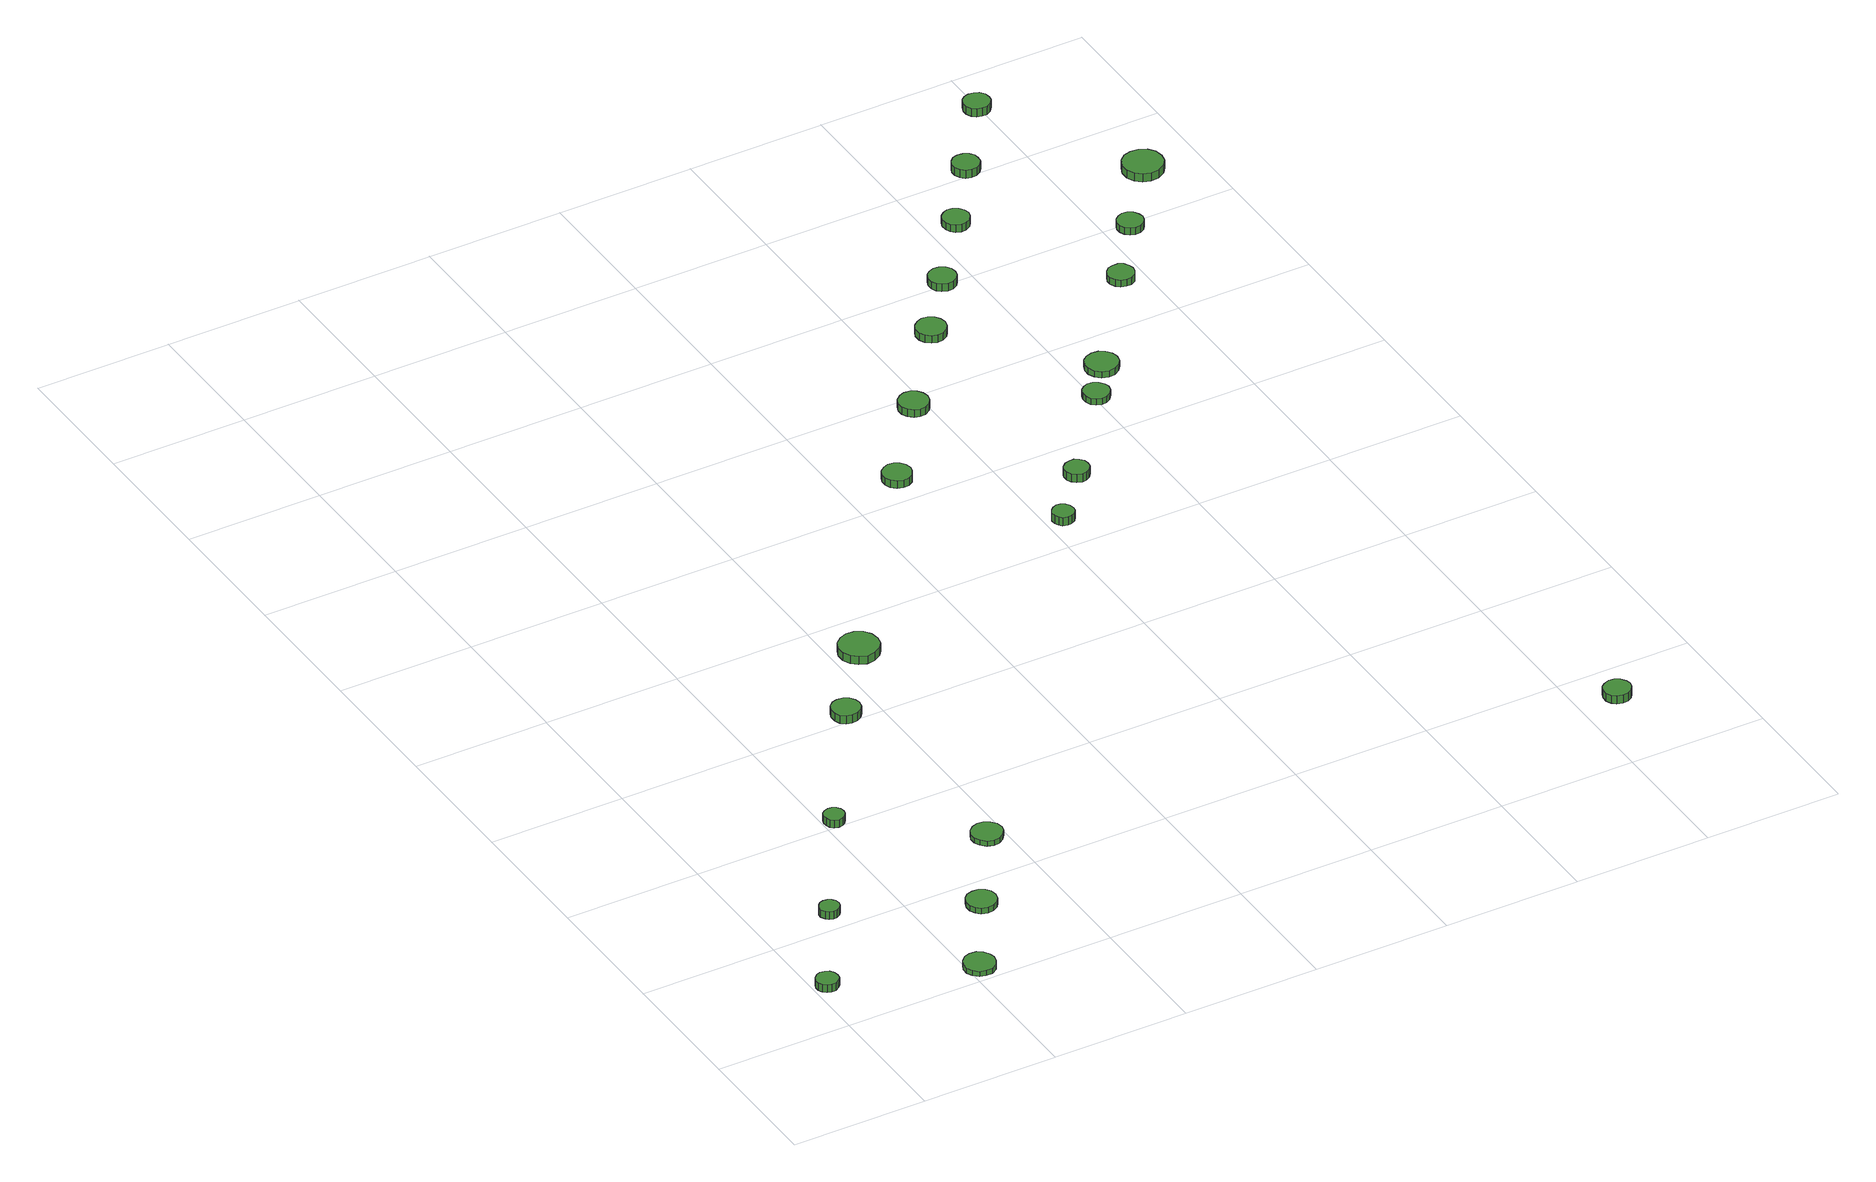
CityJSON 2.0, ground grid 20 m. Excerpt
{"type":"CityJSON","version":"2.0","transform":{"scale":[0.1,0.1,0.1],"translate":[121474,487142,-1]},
"CityObjects":{
"tree1":{"type":"SolitaryVegetationObject","attributes":{"function":"something"},"geometry":[{"type":"MultiSurface","lod":"1","boundaries":[[[0,1,2,3,4,5,6,7,8,9,10,11,12,13,14]],[[15,16,17,18,19,20,21,22,23,24,25,26,27,28,29]],[[0,29,28,1]],[[1,28,27,2]],[[2,27,26,3]],[[3,26,25,4]],[[4,25,24,5]],[[5,24,23,6]],[[6,23,22,7]],[[7,22,21,8]],[[8,21,20,9]],[[9,20,19,10]],[[10,19,18,11]],[[11,18,17,12]],[[12,17,16,13]],[[13,16,15,14]],[[14,15,29,0]]]}]},
"tree2":{"type":"SolitaryVegetationObject","attributes":{"function":"something"},"geometry":[{"type":"MultiSurface","lod":"1","boundaries":[[[30,31,32,33,34,35,36,37,38,39,40,41,42,43,44]],[[45,46,47,48,49,50,51,52,53,54,55,56,57,58,59]],[[30,59,58,31]],[[31,58,57,32]],[[32,57,56,33]],[[33,56,55,34]],[[34,55,54,35]],[[35,54,53,36]],[[36,53,52,37]],[[37,52,51,38]],[[38,51,50,39]],[[39,50,49,40]],[[40,49,48,41]],[[41,48,47,42]],[[42,47,46,43]],[[43,46,45,44]],[[44,45,59,30]]]}]},
"tree3":{"type":"SolitaryVegetationObject","attributes":{"function":"something"},"geometry":[{"type":"MultiSurface","lod":"1","boundaries":[[[60,61,62,63,64,65,66,67,68,69,70,71,72,73,74]],[[75,76,77,78,79,80,81,82,83,84,85,86,87,88,89]],[[60,89,88,61]],[[61,88,87,62]],[[62,87,86,63]],[[63,86,85,64]],[[64,85,84,65]],[[65,84,83,66]],[[66,83,82,67]],[[67,82,81,68]],[[68,81,80,69]],[[69,80,79,70]],[[70,79,78,71]],[[71,78,77,72]],[[72,77,76,73]],[[73,76,75,74]],[[74,75,89,60]]]}]},
"tree4":{"type":"SolitaryVegetationObject","attributes":{"function":"something"},"geometry":[{"type":"MultiSurface","lod":"1","boundaries":[[[90,91,92,93,94,95,96,97,98,99,100,101,102,103,104]],[[105,106,107,108,109,110,111,112,113,114,115,116,117,118,119]],[[90,119,118,91]],[[91,118,117,92]],[[92,117,116,93]],[[93,116,115,94]],[[94,115,114,95]],[[95,114,113,96]],[[96,113,112,97]],[[97,112,111,98]],[[98,111,110,99]],[[99,110,109,100]],[[100,109,108,101]],[[101,108,107,102]],[[102,107,106,103]],[[103,106,105,104]],[[104,105,119,90]]]}]},
"tree5":{"type":"SolitaryVegetationObject","attributes":{"function":"something"},"geometry":[{"type":"MultiSurface","lod":"1","boundaries":[[[120,121,122,123,124,125,126,127,128,129,130,131,132,133,134]],[[135,136,137,138,139,140,141,142,143,144,145,146,147,148,149]],[[120,149,148,121]],[[121,148,147,122]],[[122,147,146,123]],[[123,146,145,124]],[[124,145,144,125]],[[125,144,143,126]],[[126,143,142,127]],[[127,142,141,128]],[[128,141,140,129]],[[129,140,139,130]],[[130,139,138,131]],[[131,138,137,132]],[[132,137,136,133]],[[133,136,135,134]],[[134,135,149,120]]]}]},
"tree6":{"type":"SolitaryVegetationObject","attributes":{"function":"something"},"geometry":[{"type":"MultiSurface","lod":"1","boundaries":[[[150,151,152,153,154,155,156,157,158,159,160,161,162,163,164]],[[165,166,167,168,169,170,171,172,173,174,175,176,177,178,179]],[[150,179,178,151]],[[151,178,177,152]],[[152,177,176,153]],[[153,176,175,154]],[[154,175,174,155]],[[155,174,173,156]],[[156,173,172,157]],[[157,172,171,158]],[[158,171,170,159]],[[159,170,169,160]],[[160,169,168,161]],[[161,168,167,162]],[[162,167,166,163]],[[163,166,165,164]],[[164,165,179,150]]]}]},
"tree7":{"type":"SolitaryVegetationObject","attributes":{"function":"something"},"geometry":[{"type":"MultiSurface","lod":"1","boundaries":[[[180,181,182,183,184,185,186,187,188,189,190,191,192,193,194]],[[195,196,197,198,199,200,201,202,203,204,205,206,207,208,209]],[[180,209,208,181]],[[181,208,207,182]],[[182,207,206,183]],[[183,206,205,184]],[[184,205,204,185]],[[185,204,203,186]],[[186,203,202,187]],[[187,202,201,188]],[[188,201,200,189]],[[189,200,199,190]],[[190,199,198,191]],[[191,198,197,192]],[[192,197,196,193]],[[193,196,195,194]],[[194,195,209,180]]]}]},
"tree8":{"type":"SolitaryVegetationObject","attributes":{"function":"something"},"geometry":[{"type":"MultiSurface","lod":"1","boundaries":[[[210,211,212,213,214,215,216,217,218,219,220,221,222,223,224]],[[225,226,227,228,229,230,231,232,233,234,235,236,237,238,239]],[[210,239,238,211]],[[211,238,237,212]],[[212,237,236,213]],[[213,236,235,214]],[[214,235,234,215]],[[215,234,233,216]],[[216,233,232,217]],[[217,232,231,218]],[[218,231,230,219]],[[219,230,229,220]],[[220,229,228,221]],[[221,228,227,222]],[[222,227,226,223]],[[223,226,225,224]],[[224,225,239,210]]]}]},
"tree9":{"type":"SolitaryVegetationObject","attributes":{"function":"something"},"geometry":[{"type":"MultiSurface","lod":"1","boundaries":[[[240,241,242,243,244,245,246,247,248,249,250,251,252,253,254]],[[255,256,257,258,259,260,261,262,263,264,265,266,267,268,269]],[[240,269,268,241]],[[241,268,267,242]],[[242,267,266,243]],[[243,266,265,244]],[[244,265,264,245]],[[245,264,263,246]],[[246,263,262,247]],[[247,262,261,248]],[[248,261,260,249]],[[249,260,259,250]],[[250,259,258,251]],[[251,258,257,252]],[[252,257,256,253]],[[253,256,255,254]],[[254,255,269,240]]]}]},
"tree10":{"type":"SolitaryVegetationObject","attributes":{"function":"something"},"geometry":[{"type":"MultiSurface","lod":"1","boundaries":[[[270,271,272,273,274,275,276,277,278,279,280,281,282,283,284]],[[285,286,287,288,289,290,291,292,293,294,295,296,297,298,299]],[[270,299,298,271]],[[271,298,297,272]],[[272,297,296,273]],[[273,296,295,274]],[[274,295,294,275]],[[275,294,293,276]],[[276,293,292,277]],[[277,292,291,278]],[[278,291,290,279]],[[279,290,289,280]],[[280,289,288,281]],[[281,288,287,282]],[[282,287,286,283]],[[283,286,285,284]],[[284,285,299,270]]]}]},
"tree11":{"type":"SolitaryVegetationObject","attributes":{"function":"something"},"geometry":[{"type":"MultiSurface","lod":"1","boundaries":[[[300,301,302,303,304,305,306,307,308,309,310,311,312,313,314]],[[315,316,317,318,319,320,321,322,323,324,325,326,327,328,329]],[[300,329,328,301]],[[301,328,327,302]],[[302,327,326,303]],[[303,326,325,304]],[[304,325,324,305]],[[305,324,323,306]],[[306,323,322,307]],[[307,322,321,308]],[[308,321,320,309]],[[309,320,319,310]],[[310,319,318,311]],[[311,318,317,312]],[[312,317,316,313]],[[313,316,315,314]],[[314,315,329,300]]]}]},
"tree12":{"type":"SolitaryVegetationObject","attributes":{"function":"something"},"geometry":[{"type":"MultiSurface","lod":"1","boundaries":[[[330,331,332,333,334,335,336,337,338,339,340,341,342,343,344]],[[345,346,347,348,349,350,351,352,353,354,355,356,357,358,359]],[[330,359,358,331]],[[331,358,357,332]],[[332,357,356,333]],[[333,356,355,334]],[[334,355,354,335]],[[335,354,353,336]],[[336,353,352,337]],[[337,352,351,338]],[[338,351,350,339]],[[339,350,349,340]],[[340,349,348,341]],[[341,348,347,342]],[[342,347,346,343]],[[343,346,345,344]],[[344,345,359,330]]]}]},
"tree13":{"type":"SolitaryVegetationObject","attributes":{"function":"something"},"geometry":[{"type":"MultiSurface","lod":"1","boundaries":[[[360,361,362,363,364,365,366,367,368,369,370,371,372,373,374]],[[375,376,377,378,379,380,381,382,383,384,385,386,387,388,389]],[[360,389,388,361]],[[361,388,387,362]],[[362,387,386,363]],[[363,386,385,364]],[[364,385,384,365]],[[365,384,383,366]],[[366,383,382,367]],[[367,382,381,368]],[[368,381,380,369]],[[369,380,379,370]],[[370,379,378,371]],[[371,378,377,372]],[[372,377,376,373]],[[373,376,375,374]],[[374,375,389,360]]]}]},
"tree14":{"type":"SolitaryVegetationObject","attributes":{"function":"something"},"geometry":[{"type":"MultiSurface","lod":"1","boundaries":[[[390,391,392,393,394,395,396,397,398,399,400,401,402,403,404]],[[405,406,407,408,409,410,411,412,413,414,415,416,417,418,419]],[[390,419,418,391]],[[391,418,417,392]],[[392,417,416,393]],[[393,416,415,394]],[[394,415,414,395]],[[395,414,413,396]],[[396,413,412,397]],[[397,412,411,398]],[[398,411,410,399]],[[399,410,409,400]],[[400,409,408,401]],[[401,408,407,402]],[[402,407,406,403]],[[403,406,405,404]],[[404,405,419,390]]]}]},
"tree15":{"type":"SolitaryVegetationObject","attributes":{"function":"something"},"geometry":[{"type":"MultiSurface","lod":"1","boundaries":[[[420,421,422,423,424,425,426,427,428,429,430,431,432,433,434]],[[435,436,437,438,439,440,441,442,443,444,445,446,447,448,449]],[[420,449,448,421]],[[421,448,447,422]],[[422,447,446,423]],[[423,446,445,424]],[[424,445,444,425]],[[425,444,443,426]],[[426,443,442,427]],[[427,442,441,428]],[[428,441,440,429]],[[429,440,439,430]],[[430,439,438,431]],[[431,438,437,432]],[[432,437,436,433]],[[433,436,435,434]],[[434,435,449,420]]]}]},
"tree16":{"type":"SolitaryVegetationObject","attributes":{"function":"something"},"geometry":[{"type":"MultiSurface","lod":"1","boundaries":[[[450,451,452,453,454,455,456,457,458,459,460,461,462,463,464]],[[465,466,467,468,469,470,471,472,473,474,475,476,477,478,479]],[[450,479,478,451]],[[451,478,477,452]],[[452,477,476,453]],[[453,476,475,454]],[[454,475,474,455]],[[455,474,473,456]],[[456,473,472,457]],[[457,472,471,458]],[[458,471,470,459]],[[459,470,469,460]],[[460,469,468,461]],[[461,468,467,462]],[[462,467,466,463]],[[463,466,465,464]],[[464,465,479,450]]]}]},
"tree17":{"type":"SolitaryVegetationObject","attributes":{"function":"something"},"geometry":[{"type":"MultiSurface","lod":"1","boundaries":[[[480,481,482,483,484,485,486,487,488,489,490,491,492,493,494]],[[495,496,497,498,499,500,501,502,503,504,505,506,507,508,509]],[[480,509,508,481]],[[481,508,507,482]],[[482,507,506,483]],[[483,506,505,484]],[[484,505,504,485]],[[485,504,503,486]],[[486,503,502,487]],[[487,502,501,488]],[[488,501,500,489]],[[489,500,499,490]],[[490,499,498,491]],[[491,498,497,492]],[[492,497,496,493]],[[493,496,495,494]],[[494,495,509,480]]]}]},
"tree18":{"type":"SolitaryVegetationObject","attributes":{"function":"something"},"geometry":[{"type":"MultiSurface","lod":"1","boundaries":[[[510,511,512,513,514,515,516,517,518,519,520,521,522,523,524]],[[525,526,527,528,529,530,531,532,533,534,535,536,537,538,539]],[[510,539,538,511]],[[511,538,537,512]],[[512,537,536,513]],[[513,536,535,514]],[[514,535,534,515]],[[515,534,533,516]],[[516,533,532,517]],[[517,532,531,518]],[[518,531,530,519]],[[519,530,529,520]],[[520,529,528,521]],[[521,528,527,522]],[[522,527,526,523]],[[523,526,525,524]],[[524,525,539,510]]]}]},
"tree19":{"type":"SolitaryVegetationObject","attributes":{"function":"something"},"geometry":[{"type":"MultiSurface","lod":"1","boundaries":[[[540,541,542,543,544,545,546,547,548,549,550,551,552,553,554]],[[555,556,557,558,559,560,561,562,563,564,565,566,567,568,569]],[[540,569,568,541]],[[541,568,567,542]],[[542,567,566,543]],[[543,566,565,544]],[[544,565,564,545]],[[545,564,563,546]],[[546,563,562,547]],[[547,562,561,548]],[[548,561,560,549]],[[549,560,559,550]],[[550,559,558,551]],[[551,558,557,552]],[[552,557,556,553]],[[553,556,555,554]],[[554,555,569,540]]]}]},
"tree20":{"type":"SolitaryVegetationObject","attributes":{"function":"something"},"geometry":[{"type":"MultiSurface","lod":"1","boundaries":[[[570,571,572,573,574,575,576,577,578,579,580,581,582,583,584]],[[585,586,587,588,589,590,591,592,593,594,595,596,597,598,599]],[[570,599,598,571]],[[571,598,597,572]],[[572,597,596,573]],[[573,596,595,574]],[[574,595,594,575]],[[575,594,593,576]],[[576,593,592,577]],[[577,592,591,578]],[[578,591,590,579]],[[579,590,589,580]],[[580,589,588,581]],[[581,588,587,582]],[[582,587,586,583]],[[583,586,585,584]],[[584,585,599,570]]]}]},
"tree21":{"type":"SolitaryVegetationObject","attributes":{"function":"something"},"geometry":[{"type":"MultiSurface","lod":"1","boundaries":[[[600,601,602,603,604,605,606,607,608,609,610,611,612,613,614]],[[615,616,617,618,619,620,621,622,623,624,625,626,627,628,629]],[[600,629,628,601]],[[601,628,627,602]],[[602,627,626,603]],[[603,626,625,604]],[[604,625,624,605]],[[605,624,623,606]],[[606,623,622,607]],[[607,622,621,608]],[[608,621,620,609]],[[609,620,619,610]],[[610,619,618,611]],[[611,618,617,612]],[[612,617,616,613]],[[613,616,615,614]],[[614,615,629,600]]]}]},
"tree22":{"type":"SolitaryVegetationObject","attributes":{"function":"something"},"geometry":[{"type":"MultiSurface","lod":"1","boundaries":[[[630,631,632,633,634,635,636,637,638,639,640,641,642,643,644]],[[645,646,647,648,649,650,651,652,653,654,655,656,657,658,659]],[[630,659,658,631]],[[631,658,657,632]],[[632,657,656,633]],[[633,656,655,634]],[[634,655,654,635]],[[635,654,653,636]],[[636,653,652,637]],[[637,652,651,638]],[[638,651,650,639]],[[639,650,649,640]],[[640,649,648,641]],[[641,648,647,642]],[[642,647,646,643]],[[643,646,645,644]],[[644,645,659,630]]]}]},
"tree23":{"type":"SolitaryVegetationObject","attributes":{"function":"something"},"geometry":[{"type":"MultiSurface","lod":"1","boundaries":[[[660,661,662,663,664,665,666,667,668,669,670,671,672,673,674]],[[675,676,677,678,679,680,681,682,683,684,685,686,687,688,689]],[[660,689,688,661]],[[661,688,687,662]],[[662,687,686,663]],[[663,686,685,664]],[[664,685,684,665]],[[665,684,683,666]],[[666,683,682,667]],[[667,682,681,668]],[[668,681,680,669]],[[669,680,679,670]],[[670,679,678,671]],[[671,678,677,672]],[[672,677,676,673]],[[673,676,675,674]],[[674,675,689,660]]]}]}
},
"vertices":[
[37,94,18],[36,100,18],[32,106,18],[26,109,18],[19,110,18],[13,108,18],[8,103,18],[5,97,18],[5,90,18],[8,84,18],[13,80,18],[19,78,18],[26,78,18],[32,82,18],[36,87,18],[36,87,6],[32,82,6],[26,78,6],[19,78,6],[13,80,6],[8,84,6],[5,90,6],[5,97,6],[8,103,6],[13,108,6],[19,110,6],[26,109,6],[32,106,6],[36,100,6],[37,94,6],
[121,236,18],[120,242,18],[116,246,18],[111,249,18],[105,250,18],[99,248,18],[95,244,18],[92,239,18],[92,233,18],[95,227,18],[99,223,18],[105,221,18],[111,222,18],[116,225,18],[120,230,18],[120,230,6],[116,225,6],[111,222,6],[105,221,6],[99,223,6],[95,227,6],[92,233,6],[92,239,6],[95,244,6],[99,248,6],[105,250,6],[111,249,6],[116,246,6],[120,242,6],[121,236,6],
[240,30,14],[238,39,14],[233,47,14],[225,52,14],[215,53,14],[206,50,14],[199,43,14],[195,35,14],[195,25,14],[199,17,14],[206,10,14],[215,8,14],[225,8,14],[233,13,14],[238,21,14],[238,21,6],[233,13,6],[225,8,6],[215,8,6],[206,10,6],[199,17,6],[195,25,6],[195,35,6],[199,43,6],[206,50,6],[215,53,6],[225,52,6],[233,47,6],[238,39,6],[240,30,6],
[313,152,15],[311,161,15],[306,168,15],[298,173,15],[289,173,15],[280,171,15],[274,165,15],[270,156,15],[270,147,15],[274,139,15],[280,133,15],[289,130,15],[298,131,15],[306,136,15],[311,143,15],[311,143,6],[306,136,6],[298,131,6],[289,130,6],[280,133,6],[274,139,6],[270,147,6],[270,156,6],[274,165,6],[280,171,6],[289,173,6],[298,173,6],[306,168,6],[311,161,6],[313,152,6],
[232,414,18],[231,420,18],[227,425,18],[222,428,18],[216,429,18],[210,427,18],[205,423,18],[203,417,18],[203,411,18],[205,405,18],[210,401,18],[216,399,18],[222,400,18],[227,403,18],[231,408,18],[231,408,6],[227,403,6],[222,400,6],[216,399,6],[210,401,6],[205,405,6],[203,411,6],[203,417,6],[205,423,6],[210,427,6],[216,429,6],[222,428,6],[227,425,6],[231,420,6],[232,414,6],
[398,283,14],[396,292,14],[390,299,14],[382,304,14],[373,305,14],[364,302,14],[357,296,14],[353,287,14],[353,278,14],[357,270,14],[364,263,14],[373,260,14],[382,261,14],[390,266,14],[396,274,14],[396,274,6],[390,266,6],[382,261,6],[373,260,6],[364,263,6],[357,270,6],[353,278,6],[353,287,6],[357,296,6],[364,302,6],[373,305,6],[382,304,6],[390,299,6],[396,292,6],[398,283,6],
[373,616,20],[371,624,20],[366,631,20],[359,635,20],[350,636,20],[342,634,20],[335,628,20],[332,620,20],[332,611,20],[335,603,20],[342,597,20],[350,595,20],[359,596,20],[366,600,20],[371,607,20],[371,607,7],[366,600,7],[359,596,7],[350,595,7],[342,597,7],[335,603,7],[332,611,7],[332,620,7],[335,628,7],[342,634,7],[350,636,7],[359,635,7],[366,631,7],[371,624,7],[373,616,7],
[464,725,25],[462,737,25],[455,747,25],[444,753,25],[432,754,25],[421,750,25],[412,742,25],[407,731,25],[407,719,25],[412,708,25],[421,700,25],[432,696,25],[444,698,25],[455,704,25],[462,713,25],[462,713,12],[455,704,12],[444,698,12],[432,696,12],[421,700,12],[412,708,12],[407,719,12],[407,731,12],[412,742,12],[421,750,12],[432,754,12],[444,753,12],[455,747,12],[462,737,12],[464,725,12],
[700,1045,21],[698,1054,21],[693,1061,21],[686,1065,21],[677,1066,21],[669,1063,21],[662,1057,21],[659,1049,21],[659,1041,21],[662,1033,21],[669,1027,21],[677,1024,21],[686,1025,21],[693,1029,21],[698,1037,21],[698,1037,9],[693,1029,9],[686,1025,9],[677,1024,9],[669,1027,9],[662,1033,9],[659,1041,9],[659,1049,9],[662,1057,9],[669,1063,9],[677,1066,9],[686,1065,9],[693,1061,9],[698,1054,9],[700,1045,9],
[838,853,25],[837,859,25],[833,865,25],[827,868,25],[821,869,25],[814,866,25],[810,862,25],[807,856,25],[807,849,25],[810,843,25],[814,839,25],[821,837,25],[827,838,25],[833,841,25],[837,846,25],[837,846,12],[833,841,12],[827,838,12],[821,837,12],[814,839,12],[810,843,12],[807,849,12],[807,856,12],[810,862,12],[814,866,12],[821,869,12],[827,868,12],[833,865,12],[837,859,12],[838,853,12],
[804,1179,18],[802,1188,18],[797,1195,18],[789,1200,18],[780,1201,18],[772,1198,18],[765,1192,18],[761,1183,18],[761,1174,18],[765,1166,18],[772,1160,18],[780,1157,18],[789,1158,18],[797,1163,18],[802,1170,18],[802,1170,6],[797,1163,6],[789,1158,6],[780,1157,6],[772,1160,6],[765,1166,6],[761,1174,6],[761,1183,6],[765,1192,6],[772,1198,6],[780,1201,6],[789,1200,6],[797,1195,6],[802,1188,6],[804,1179,6],
[910,938,19],[909,945,19],[904,951,19],[898,955,19],[891,955,19],[884,953,19],[878,948,19],[875,942,19],[875,934,19],[878,928,19],[884,923,19],[891,920,19],[898,921,19],[904,925,19],[909,931,19],[909,931,6],[904,925,6],[898,921,6],[891,920,6],[884,923,6],[878,928,6],[875,934,6],[875,942,6],[878,948,6],[884,953,6],[891,955,6],[898,955,6],[904,951,6],[909,945,6],[910,938,6],
[909,1314,18],[907,1323,18],[902,1330,18],[894,1335,18],[885,1336,18],[877,1333,18],[870,1327,18],[866,1319,18],[866,1309,18],[870,1301,18],[877,1295,18],[885,1292,18],[894,1293,18],[902,1298,18],[907,1305,18],[907,1305,6],[902,1298,6],[894,1293,6],[885,1292,6],[877,1295,6],[870,1301,6],[866,1309,6],[866,1319,6],[870,1327,6],[877,1333,6],[885,1336,6],[894,1335,6],[902,1330,6],[907,1323,6],[909,1314,6],
[1276,137,24],[1274,144,24],[1269,151,24],[1262,155,24],[1254,156,24],[1246,153,24],[1240,148,24],[1237,141,24],[1237,132,24],[1240,125,24],[1246,120,24],[1254,117,24],[1262,118,24],[1269,122,24],[1274,129,24],[1274,129,11],[1269,122,11],[1262,118,11],[1254,117,11],[1246,120,11],[1240,125,11],[1237,132,11],[1237,141,11],[1240,148,11],[1246,153,11],[1254,156,11],[1262,155,11],[1269,151,11],[1274,144,11],[1276,137,11],
[1024,1080,16],[1022,1087,16],[1017,1094,16],[1010,1098,16],[1002,1099,16],[995,1096,16],[989,1091,16],[986,1084,16],[986,1076,16],[989,1068,16],[995,1063,16],[1002,1060,16],[1010,1061,16],[1017,1065,16],[1022,1072,16],[1022,1072,6],[1017,1065,6],[1010,1061,6],[1002,1060,6],[995,1063,6],[989,1068,6],[986,1076,6],[986,1084,6],[989,1091,6],[995,1096,6],[1002,1099,6],[1010,1098,6],[1017,1094,6],[1022,1087,6],[1024,1080,6],
[978,1407,18],[977,1415,18],[972,1422,18],[964,1426,18],[956,1427,18],[948,1424,18],[942,1419,18],[939,1411,18],[939,1403,18],[942,1395,18],[948,1390,18],[956,1387,18],[964,1388,18],[972,1392,18],[977,1399,18],[977,1399,6],[972,1392,6],[964,1388,6],[956,1387,6],[948,1390,6],[942,1395,6],[939,1403,6],[939,1411,6],[942,1419,6],[948,1424,6],[956,1427,6],[964,1426,6],[972,1422,6],[977,1415,6],[978,1407,6],
[1068,1134,16],[1066,1143,16],[1060,1151,16],[1052,1156,16],[1042,1157,16],[1032,1154,16],[1025,1148,16],[1021,1139,16],[1021,1129,16],[1025,1120,16],[1032,1113,16],[1042,1110,16],[1052,1111,16],[1060,1116,16],[1066,1124,16],[1066,1124,6],[1060,1116,6],[1052,1111,6],[1042,1110,6],[1032,1113,6],[1025,1120,6],[1021,1129,6],[1021,1139,6],[1025,1148,6],[1032,1154,6],[1042,1157,6],[1052,1156,6],[1060,1151,6],[1066,1143,6],[1068,1134,6],
[1061,1514,18],[1059,1522,18],[1054,1529,18],[1047,1533,18],[1039,1534,18],[1032,1531,18],[1026,1526,18],[1023,1518,18],[1023,1510,18],[1026,1503,18],[1032,1498,18],[1039,1495,18],[1047,1496,18],[1054,1500,18],[1059,1507,18],[1059,1507,6],[1054,1500,6],[1047,1496,6],[1039,1495,6],[1032,1498,6],[1026,1503,6],[1023,1510,6],[1023,1518,6],[1026,1526,6],[1032,1531,6],[1039,1534,6],[1047,1533,6],[1054,1529,6],[1059,1522,6],[1061,1514,6],
[1187,1297,17],[1185,1304,17],[1181,1311,17],[1174,1315,17],[1166,1315,17],[1158,1313,17],[1153,1308,17],[1149,1300,17],[1149,1293,17],[1153,1285,17],[1158,1280,17],[1166,1278,17],[1174,1278,17],[1181,1282,17],[1185,1289,17],[1185,1289,6],[1181,1282,6],[1174,1278,6],[1166,1278,6],[1158,1280,6],[1153,1285,6],[1149,1293,6],[1149,1300,6],[1153,1308,6],[1158,1313,6],[1166,1315,6],[1174,1315,6],[1181,1311,6],[1185,1304,6],[1187,1297,6],
[1134,1615,19],[1133,1623,19],[1128,1629,19],[1121,1633,19],[1113,1634,19],[1105,1632,19],[1099,1626,19],[1096,1619,19],[1096,1611,19],[1099,1604,19],[1105,1598,19],[1113,1596,19],[1121,1597,19],[1128,1601,19],[1133,1607,19],[1133,1607,6],[1128,1601,6],[1121,1597,6],[1113,1596,6],[1105,1598,6],[1099,1604,6],[1096,1611,6],[1096,1619,6],[1099,1626,6],[1105,1632,6],[1113,1634,6],[1121,1633,6],[1128,1629,6],[1133,1623,6],[1134,1615,6],
[1257,1393,17],[1255,1400,17],[1251,1407,17],[1244,1411,17],[1236,1412,17],[1229,1409,17],[1223,1404,17],[1220,1397,17],[1220,1389,17],[1223,1382,17],[1229,1377,17],[1236,1374,17],[1244,1375,17],[1251,1379,17],[1255,1385,17],[1255,1385,6],[1251,1379,6],[1244,1375,6],[1236,1374,6],[1229,1377,6],[1223,1382,6],[1220,1389,6],[1220,1397,6],[1223,1404,6],[1229,1409,6],[1236,1412,6],[1244,1411,6],[1251,1407,6],[1255,1400,6],[1257,1393,6],
[1212,1721,25],[1211,1729,25],[1206,1736,25],[1199,1739,25],[1191,1740,25],[1184,1738,25],[1178,1733,25],[1175,1725,25],[1175,1717,25],[1178,1710,25],[1184,1705,25],[1191,1703,25],[1199,1703,25],[1206,1707,25],[1211,1714,25],[1211,1714,12],[1206,1707,12],[1199,1703,12],[1191,1703,12],[1184,1705,12],[1178,1710,12],[1175,1717,12],[1175,1725,12],[1178,1733,12],[1184,1738,12],[1191,1740,12],[1199,1739,12],[1206,1736,12],[1211,1729,12],[1212,1721,12],
[1347,1498,19],[1345,1510,19],[1338,1519,19],[1327,1525,19],[1315,1526,19],[1304,1523,19],[1295,1515,19],[1290,1504,19],[1290,1492,19],[1295,1481,19],[1304,1473,19],[1315,1470,19],[1327,1471,19],[1338,1477,19],[1345,1486,19],[1345,1486,6],[1338,1477,6],[1327,1471,6],[1315,1470,6],[1304,1473,6],[1295,1481,6],[1290,1492,6],[1290,1504,6],[1295,1515,6],[1304,1523,6],[1315,1526,6],[1327,1525,6],[1338,1519,6],[1345,1510,6],[1347,1498,6]
]}
